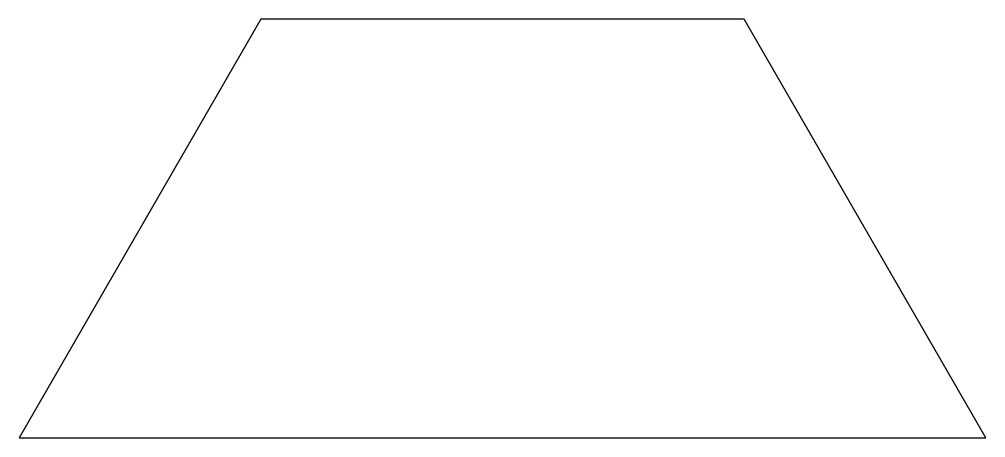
# Model space of a CAD drawing. Header units: millimetres. Extents: x 350 to 400, y 0 to 21.7.
import ezdxf

# ---------------------------------------------------------------- set-up
doc = ezdxf.new("R2010")
doc.units = ezdxf.units.MM
doc.layers.get('0').update_dxf_attribs({"linetype": 'CONTINUOUS'})

msp = doc.modelspace()

# ---------------------------------------------------------------- linework, layer by layer
msp.add_lwpolyline([(350, 0), (375, 0), (400, 0), (387.5, 21.651), (362.5, 21.651)], close=True)

doc.saveas('drawing.dxf')
